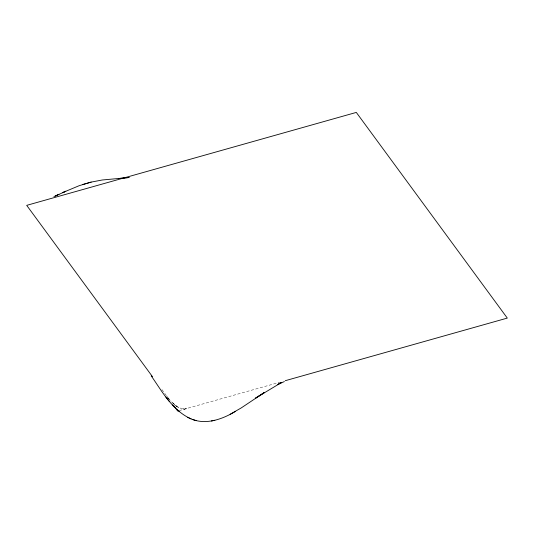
<?xml version="1.0" encoding="UTF-8"?>
<svg xmlns="http://www.w3.org/2000/svg" width="534" height="534" viewBox="0 0 534 534"><rect width="100%" height="100%" fill="white"/><g stroke="black" fill="none" stroke-linecap="round" stroke-linejoin="round"><path stroke-width="0.4" stroke-dasharray="2.67 2" d="M179.224 410.606L279.936 382.204M184.564 409.097L186.406 408.77L182.982 408.904L184.824 409.157L181.4 408.53L178.236 407.262L174.818 405.026L176.654 406.381L170.693 400.894M176.394 406.421L179.818 407.983M173.243 403.544L175.079 405.346L171.668 401.982M169.158 399.405L168.257 398.177L170.206 400.353M168.257 398.177L170.092 400.333M166.688 396.034L168.631 398.491M161.969 389.606L167.809 397.57"/><path stroke-width="0.8" d="M230.147 414.284L241.255 407.909L264.283 392.557L255.552 398.117L281.211 382.664L277.513 384.573L284.388 381.563M235.3 411.507C222.318 419.223 205.864 425.251 191.085 418.903C172.515 410.626 162.296 391.762 151.209 375.843M58.934 194.296L55.503 195.998L65.809 191.245L62.371 192.714M63.96 192.046L79.292 185.652L91.18 182.101L102.268 179.991L129.175 177.522L118.882 178.469M53.914 196.565L57.352 195.09M82.723 184.51L91.18 182.101M285.276 380.695L507.3 318.09L356.305 112.42L26.7 205.363L152.53 376.757M211.384 420.986L214.815 420.298M192.667 419.504L196.091 420.565M187.668 417.314L191.085 418.903M177.422 409.898L179.257 411.56M172.435 404.939L174.264 406.868M165.88 397.062L169.285 401.301M174.551 406.748L177.695 411.033"/></g></svg>
